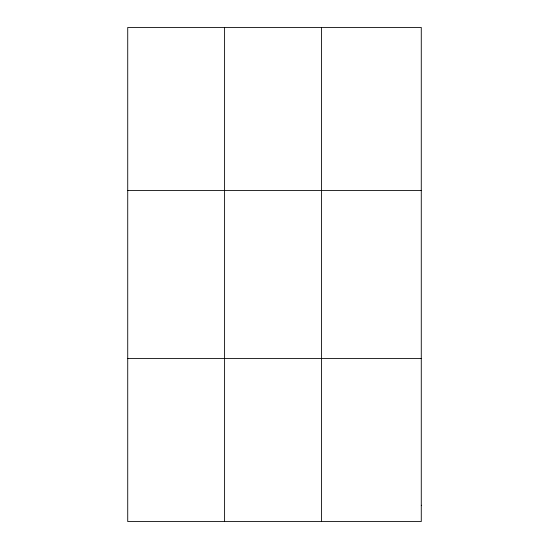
<?xml version="1.0" encoding="UTF-8"?>
<svg xmlns="http://www.w3.org/2000/svg" width="549" height="549" viewBox="0 0 549 549"><rect width="100%" height="100%" fill="white"/><g stroke="black" fill="none" stroke-linecap="round" stroke-linejoin="round"><path stroke-width="0.82" d="M224.596 27.45L224.596 521.55M321.467 27.45L321.467 521.55M127.725 190.503L421.275 190.503M127.725 358.497L421.275 358.497M421.275 505.245L421.275 521.55L127.725 521.55L127.725 27.45L421.275 27.45L421.275 505.245"/></g></svg>
